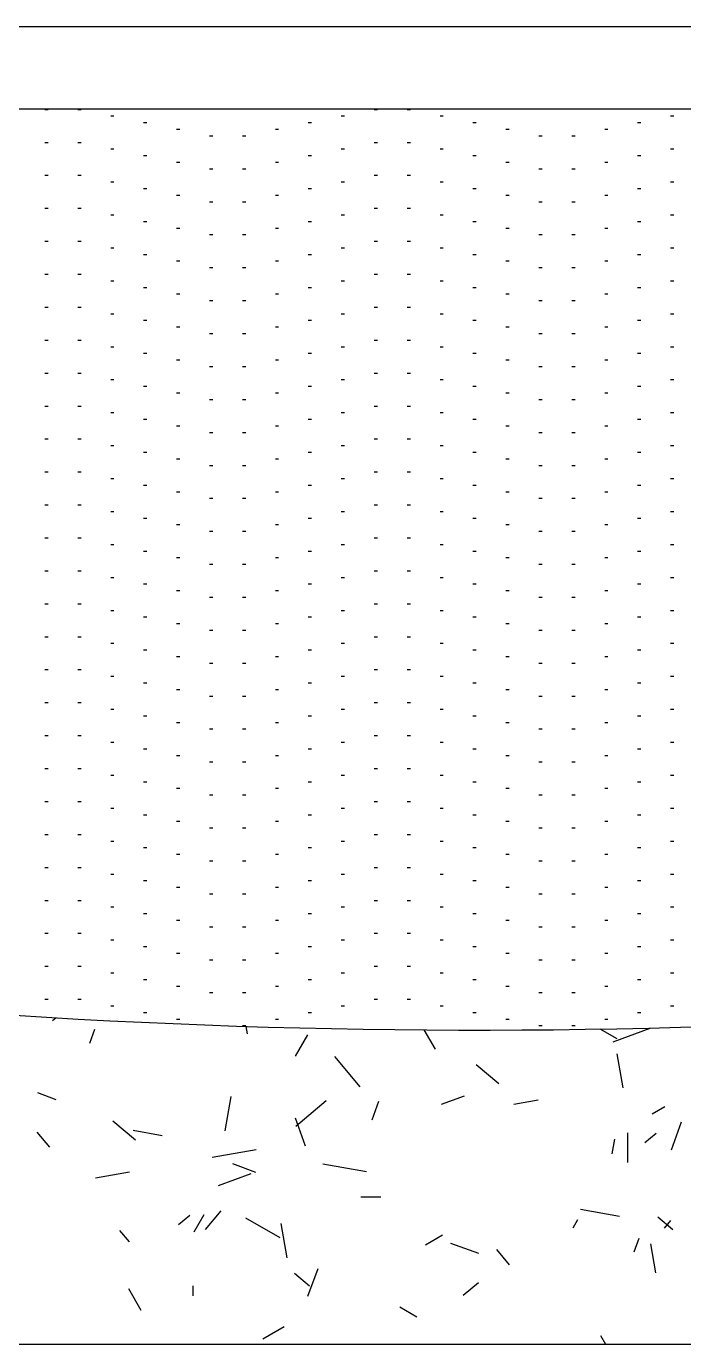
# Model space of a CAD drawing. Header units: inches. Extents: x -12530 to 36157, y 78659 to 110077.
# Drawn here: x 9043.1 to 9084.1, y 92373.4 to 92455.5 of the extents above; entities that cross this region are included whole.
import ezdxf

# ---------------------------------------------------------------- set-up
doc = ezdxf.new("R2010")
doc.units = ezdxf.units.IN
doc.header["$MEASUREMENT"] = 0
doc.layers.add('freecads.com', color=7, linetype='Continuous')

msp = doc.modelspace()

# ---------------------------------------------------------------- linework, layer by layer
at = {"layer": 'freecads.com', "ltscale": 5}
for p, q in [((8877.165, 92455.503), (9168.405, 92455.503)), ((8877.165, 92450.374), (9168.405, 92450.374))]:
    msp.add_line(p, q, dxfattribs=at)
at = {"layer": 'freecads.com', "ltscale": 0.4}
for p, q in [((9044.287, 92450.334), (9044.492, 92450.334)), ((9046.338, 92450.334), (9046.544, 92450.334)), ((9048.39, 92449.924), (9048.595, 92449.924)), ((9062.751, 92449.924), (9062.956, 92449.924)), ((9064.802, 92450.334), (9065.007, 92450.334)), ((9066.854, 92450.334), (9067.059, 92450.334)), ((9068.905, 92449.924), (9069.11, 92449.924)), ((9083.266, 92449.924), (9083.471, 92449.924)), ((9050.441, 92449.513), (9050.647, 92449.513)), ((9052.493, 92449.103), (9052.698, 92449.103)), ((9058.648, 92449.103), (9058.853, 92449.103)), ((9060.699, 92449.513), (9060.904, 92449.513)), ((9070.957, 92449.513), (9071.162, 92449.513)), ((9073.008, 92449.103), (9073.214, 92449.103)), ((9079.163, 92449.103), (9079.368, 92449.103)), ((9081.215, 92449.513), (9081.42, 92449.513)), ((9044.287, 92448.282), (9044.492, 92448.282)), ((9046.338, 92448.282), (9046.544, 92448.282)), ((9054.545, 92448.693), (9054.75, 92448.693)), ((9056.596, 92448.693), (9056.801, 92448.693)), ((9064.802, 92448.282), (9065.007, 92448.282)), ((9066.854, 92448.282), (9067.059, 92448.282)), ((9075.06, 92448.693), (9075.265, 92448.693)), ((9077.111, 92448.693), (9077.317, 92448.693)), ((9048.39, 92447.872), (9048.595, 92447.872)), ((9050.441, 92447.462), (9050.647, 92447.462)), ((9060.699, 92447.462), (9060.904, 92447.462)), ((9062.751, 92447.872), (9062.956, 92447.872)), ((9068.905, 92447.872), (9069.11, 92447.872)), ((9070.957, 92447.462), (9071.162, 92447.462)), ((9081.215, 92447.462), (9081.42, 92447.462)), ((9083.266, 92447.872), (9083.471, 92447.872)), ((9052.493, 92447.051), (9052.698, 92447.051)), ((9054.545, 92446.641), (9054.75, 92446.641)), ((9056.596, 92446.641), (9056.801, 92446.641)), ((9058.648, 92447.051), (9058.853, 92447.051)), ((9073.008, 92447.051), (9073.214, 92447.051)), ((9075.06, 92446.641), (9075.265, 92446.641)), ((9077.111, 92446.641), (9077.317, 92446.641)), ((9079.163, 92447.051), (9079.368, 92447.051)), ((9044.287, 92446.231), (9044.492, 92446.231)), ((9046.338, 92446.231), (9046.544, 92446.231)), ((9048.39, 92445.82), (9048.595, 92445.82)), ((9062.751, 92445.82), (9062.956, 92445.82)), ((9064.802, 92446.231), (9065.007, 92446.231)), ((9066.854, 92446.231), (9067.059, 92446.231)), ((9068.905, 92445.82), (9069.11, 92445.82)), ((9083.266, 92445.82), (9083.471, 92445.82)), ((9050.441, 92445.41), (9050.647, 92445.41)), ((9052.493, 92445), (9052.698, 92445)), ((9058.648, 92445), (9058.853, 92445)), ((9060.699, 92445.41), (9060.904, 92445.41)), ((9070.957, 92445.41), (9071.162, 92445.41)), ((9073.008, 92445), (9073.214, 92445)), ((9079.163, 92445), (9079.368, 92445)), ((9081.215, 92445.41), (9081.42, 92445.41)), ((9044.287, 92444.179), (9044.492, 92444.179)), ((9046.338, 92444.179), (9046.544, 92444.179)), ((9054.545, 92444.59), (9054.75, 92444.59)), ((9056.596, 92444.59), (9056.801, 92444.59)), ((9064.802, 92444.179), (9065.007, 92444.179)), ((9066.854, 92444.179), (9067.059, 92444.179)), ((9075.06, 92444.59), (9075.265, 92444.59)), ((9077.111, 92444.59), (9077.317, 92444.59)), ((9048.39, 92443.769), (9048.595, 92443.769)), ((9050.441, 92443.359), (9050.647, 92443.359)), ((9060.699, 92443.359), (9060.904, 92443.359)), ((9062.751, 92443.769), (9062.956, 92443.769)), ((9068.905, 92443.769), (9069.11, 92443.769)), ((9070.957, 92443.359), (9071.162, 92443.359)), ((9081.215, 92443.359), (9081.42, 92443.359)), ((9083.266, 92443.769), (9083.471, 92443.769)), ((9052.493, 92442.948), (9052.698, 92442.948)), ((9054.545, 92442.538), (9054.75, 92442.538)), ((9056.596, 92442.538), (9056.801, 92442.538)), ((9058.648, 92442.948), (9058.853, 92442.948)), ((9073.008, 92442.948), (9073.214, 92442.948)), ((9075.06, 92442.538), (9075.265, 92442.538)), ((9077.111, 92442.538), (9077.317, 92442.538)), ((9079.163, 92442.948), (9079.368, 92442.948)), ((9044.287, 92442.128), (9044.492, 92442.128)), ((9046.338, 92442.128), (9046.544, 92442.128)), ((9048.39, 92441.717), (9048.595, 92441.717)), ((9062.751, 92441.717), (9062.956, 92441.717)), ((9064.802, 92442.128), (9065.007, 92442.128)), ((9066.854, 92442.128), (9067.059, 92442.128)), ((9068.905, 92441.717), (9069.11, 92441.717)), ((9083.266, 92441.717), (9083.471, 92441.717)), ((9050.441, 92441.307), (9050.647, 92441.307)), ((9052.493, 92440.897), (9052.698, 92440.897)), ((9058.648, 92440.897), (9058.853, 92440.897)), ((9060.699, 92441.307), (9060.904, 92441.307)), ((9070.957, 92441.307), (9071.162, 92441.307)), ((9073.008, 92440.897), (9073.214, 92440.897)), ((9079.163, 92440.897), (9079.368, 92440.897)), ((9081.215, 92441.307), (9081.42, 92441.307)), ((9044.287, 92440.076), (9044.492, 92440.076)), ((9046.338, 92440.076), (9046.544, 92440.076)), ((9054.545, 92440.486), (9054.75, 92440.486)), ((9056.596, 92440.486), (9056.801, 92440.486)), ((9064.802, 92440.076), (9065.007, 92440.076)), ((9066.854, 92440.076), (9067.059, 92440.076)), ((9075.06, 92440.486), (9075.265, 92440.486)), ((9077.111, 92440.486), (9077.317, 92440.486)), ((9048.39, 92439.666), (9048.595, 92439.666)), ((9050.441, 92439.256), (9050.647, 92439.256)), ((9060.699, 92439.256), (9060.904, 92439.256)), ((9062.751, 92439.666), (9062.956, 92439.666)), ((9068.905, 92439.666), (9069.11, 92439.666)), ((9070.957, 92439.256), (9071.162, 92439.256)), ((9081.215, 92439.256), (9081.42, 92439.256)), ((9083.266, 92439.666), (9083.471, 92439.666)), ((9052.493, 92438.845), (9052.698, 92438.845)), ((9054.545, 92438.435), (9054.75, 92438.435)), ((9056.596, 92438.435), (9056.801, 92438.435)), ((9058.648, 92438.845), (9058.853, 92438.845)), ((9073.008, 92438.845), (9073.214, 92438.845)), ((9075.06, 92438.435), (9075.265, 92438.435)), ((9077.111, 92438.435), (9077.317, 92438.435)), ((9079.163, 92438.845), (9079.368, 92438.845)), ((9044.287, 92438.025), (9044.492, 92438.025)), ((9046.338, 92438.025), (9046.544, 92438.025)), ((9048.39, 92437.614), (9048.595, 92437.614)), ((9062.751, 92437.614), (9062.956, 92437.614)), ((9064.802, 92438.025), (9065.007, 92438.025)), ((9066.854, 92438.025), (9067.059, 92438.025)), ((9068.905, 92437.614), (9069.11, 92437.614)), ((9083.266, 92437.614), (9083.471, 92437.614)), ((9050.441, 92437.204), (9050.647, 92437.204)), ((9052.493, 92436.794), (9052.698, 92436.794)), ((9058.648, 92436.794), (9058.853, 92436.794)), ((9060.699, 92437.204), (9060.904, 92437.204)), ((9070.957, 92437.204), (9071.162, 92437.204)), ((9073.008, 92436.794), (9073.214, 92436.794)), ((9079.163, 92436.794), (9079.368, 92436.794)), ((9081.215, 92437.204), (9081.42, 92437.204)), ((9044.287, 92435.973), (9044.492, 92435.973)), ((9046.338, 92435.973), (9046.544, 92435.973)), ((9054.545, 92436.383), (9054.75, 92436.383)), ((9056.596, 92436.383), (9056.801, 92436.383)), ((9064.802, 92435.973), (9065.007, 92435.973)), ((9066.854, 92435.973), (9067.059, 92435.973)), ((9075.06, 92436.383), (9075.265, 92436.383)), ((9077.111, 92436.383), (9077.317, 92436.383)), ((9048.39, 92435.563), (9048.595, 92435.563)), ((9050.441, 92435.152), (9050.647, 92435.152)), ((9060.699, 92435.152), (9060.904, 92435.152)), ((9062.751, 92435.563), (9062.956, 92435.563)), ((9068.905, 92435.563), (9069.11, 92435.563)), ((9070.957, 92435.152), (9071.162, 92435.152)), ((9081.215, 92435.152), (9081.42, 92435.152)), ((9083.266, 92435.563), (9083.471, 92435.563)), ((9052.493, 92434.742), (9052.698, 92434.742)), ((9054.545, 92434.332), (9054.75, 92434.332)), ((9056.596, 92434.332), (9056.801, 92434.332)), ((9058.648, 92434.742), (9058.853, 92434.742)), ((9073.008, 92434.742), (9073.214, 92434.742)), ((9075.06, 92434.332), (9075.265, 92434.332)), ((9077.111, 92434.332), (9077.317, 92434.332)), ((9079.163, 92434.742), (9079.368, 92434.742)), ((9044.287, 92433.922), (9044.492, 92433.922)), ((9046.338, 92433.922), (9046.544, 92433.922)), ((9048.39, 92433.511), (9048.595, 92433.511)), ((9062.751, 92433.511), (9062.956, 92433.511)), ((9064.802, 92433.922), (9065.007, 92433.922)), ((9066.854, 92433.922), (9067.059, 92433.922)), ((9068.905, 92433.511), (9069.11, 92433.511)), ((9083.266, 92433.511), (9083.471, 92433.511)), ((9050.441, 92433.101), (9050.647, 92433.101)), ((9052.493, 92432.691), (9052.698, 92432.691)), ((9058.648, 92432.691), (9058.853, 92432.691)), ((9060.699, 92433.101), (9060.904, 92433.101)), ((9070.957, 92433.101), (9071.162, 92433.101)), ((9073.008, 92432.691), (9073.214, 92432.691)), ((9079.163, 92432.691), (9079.368, 92432.691)), ((9081.215, 92433.101), (9081.42, 92433.101)), ((9044.287, 92431.87), (9044.492, 92431.87)), ((9046.338, 92431.87), (9046.544, 92431.87)), ((9054.545, 92432.28), (9054.75, 92432.28)), ((9056.596, 92432.28), (9056.801, 92432.28)), ((9064.802, 92431.87), (9065.007, 92431.87)), ((9066.854, 92431.87), (9067.059, 92431.87)), ((9075.06, 92432.28), (9075.265, 92432.28)), ((9077.111, 92432.28), (9077.317, 92432.28)), ((9048.39, 92431.46), (9048.595, 92431.46)), ((9050.441, 92431.049), (9050.647, 92431.049)), ((9060.699, 92431.049), (9060.904, 92431.049)), ((9062.751, 92431.46), (9062.956, 92431.46)), ((9068.905, 92431.46), (9069.11, 92431.46)), ((9070.957, 92431.049), (9071.162, 92431.049)), ((9081.215, 92431.049), (9081.42, 92431.049)), ((9083.266, 92431.46), (9083.471, 92431.46)), ((9052.493, 92430.639), (9052.698, 92430.639)), ((9054.545, 92430.229), (9054.75, 92430.229)), ((9056.596, 92430.229), (9056.801, 92430.229)), ((9058.648, 92430.639), (9058.853, 92430.639)), ((9073.008, 92430.639), (9073.214, 92430.639)), ((9075.06, 92430.229), (9075.265, 92430.229)), ((9077.111, 92430.229), (9077.317, 92430.229)), ((9079.163, 92430.639), (9079.368, 92430.639)), ((9044.287, 92429.818), (9044.492, 92429.818)), ((9046.338, 92429.818), (9046.544, 92429.818)), ((9048.39, 92429.408), (9048.595, 92429.408)), ((9062.751, 92429.408), (9062.956, 92429.408)), ((9064.802, 92429.818), (9065.007, 92429.818)), ((9066.854, 92429.818), (9067.059, 92429.818)), ((9068.905, 92429.408), (9069.11, 92429.408)), ((9083.266, 92429.408), (9083.471, 92429.408)), ((9050.441, 92428.998), (9050.647, 92428.998)), ((9052.493, 92428.588), (9052.698, 92428.588)), ((9058.648, 92428.588), (9058.853, 92428.588)), ((9060.699, 92428.998), (9060.904, 92428.998)), ((9070.957, 92428.998), (9071.162, 92428.998)), ((9073.008, 92428.588), (9073.214, 92428.588)), ((9079.163, 92428.588), (9079.368, 92428.588)), ((9081.215, 92428.998), (9081.42, 92428.998)), ((9044.287, 92427.767), (9044.492, 92427.767)), ((9046.338, 92427.767), (9046.544, 92427.767)), ((9054.545, 92428.177), (9054.75, 92428.177)), ((9056.596, 92428.177), (9056.801, 92428.177)), ((9064.802, 92427.767), (9065.007, 92427.767)), ((9066.854, 92427.767), (9067.059, 92427.767)), ((9075.06, 92428.177), (9075.265, 92428.177)), ((9077.111, 92428.177), (9077.317, 92428.177)), ((9048.39, 92427.357), (9048.595, 92427.357)), ((9050.441, 92426.946), (9050.647, 92426.946)), ((9060.699, 92426.946), (9060.904, 92426.946)), ((9062.751, 92427.357), (9062.956, 92427.357)), ((9068.905, 92427.357), (9069.11, 92427.357)), ((9070.957, 92426.946), (9071.162, 92426.946)), ((9081.215, 92426.946), (9081.42, 92426.946)), ((9083.266, 92427.357), (9083.471, 92427.357)), ((9052.493, 92426.536), (9052.698, 92426.536)), ((9054.545, 92426.126), (9054.75, 92426.126)), ((9056.596, 92426.126), (9056.801, 92426.126)), ((9058.648, 92426.536), (9058.853, 92426.536)), ((9073.008, 92426.536), (9073.214, 92426.536)), ((9075.06, 92426.126), (9075.265, 92426.126)), ((9077.111, 92426.126), (9077.317, 92426.126)), ((9079.163, 92426.536), (9079.368, 92426.536)), ((9044.287, 92425.715), (9044.492, 92425.715)), ((9046.338, 92425.715), (9046.544, 92425.715)), ((9048.39, 92425.305), (9048.595, 92425.305)), ((9062.751, 92425.305), (9062.956, 92425.305)), ((9064.802, 92425.715), (9065.007, 92425.715)), ((9066.854, 92425.715), (9067.059, 92425.715)), ((9068.905, 92425.305), (9069.11, 92425.305)), ((9083.266, 92425.305), (9083.471, 92425.305)), ((9050.441, 92424.895), (9050.647, 92424.895)), ((9052.493, 92424.484), (9052.698, 92424.484)), ((9058.648, 92424.484), (9058.853, 92424.484)), ((9060.699, 92424.895), (9060.904, 92424.895)), ((9070.957, 92424.895), (9071.162, 92424.895)), ((9073.008, 92424.484), (9073.214, 92424.484)), ((9079.163, 92424.484), (9079.368, 92424.484)), ((9081.215, 92424.895), (9081.42, 92424.895)), ((9044.287, 92423.664), (9044.492, 92423.664)), ((9046.338, 92423.664), (9046.544, 92423.664)), ((9054.545, 92424.074), (9054.75, 92424.074)), ((9056.596, 92424.074), (9056.801, 92424.074)), ((9064.802, 92423.664), (9065.007, 92423.664)), ((9066.854, 92423.664), (9067.059, 92423.664)), ((9075.06, 92424.074), (9075.265, 92424.074)), ((9077.111, 92424.074), (9077.317, 92424.074)), ((9048.39, 92423.254), (9048.595, 92423.254)), ((9050.441, 92422.843), (9050.647, 92422.843)), ((9060.699, 92422.843), (9060.904, 92422.843)), ((9062.751, 92423.254), (9062.956, 92423.254)), ((9068.905, 92423.254), (9069.11, 92423.254)), ((9070.957, 92422.843), (9071.162, 92422.843)), ((9081.215, 92422.843), (9081.42, 92422.843)), ((9083.266, 92423.254), (9083.471, 92423.254)), ((9052.493, 92422.433), (9052.698, 92422.433)), ((9054.545, 92422.023), (9054.75, 92422.023)), ((9056.596, 92422.023), (9056.801, 92422.023)), ((9058.648, 92422.433), (9058.853, 92422.433)), ((9073.008, 92422.433), (9073.214, 92422.433)), ((9075.06, 92422.023), (9075.265, 92422.023)), ((9077.111, 92422.023), (9077.317, 92422.023)), ((9079.163, 92422.433), (9079.368, 92422.433)), ((9044.287, 92421.612), (9044.492, 92421.612)), ((9046.338, 92421.612), (9046.544, 92421.612)), ((9048.39, 92421.202), (9048.595, 92421.202)), ((9062.751, 92421.202), (9062.956, 92421.202)), ((9064.802, 92421.612), (9065.007, 92421.612)), ((9066.854, 92421.612), (9067.059, 92421.612)), ((9068.905, 92421.202), (9069.11, 92421.202)), ((9083.266, 92421.202), (9083.471, 92421.202)), ((9050.441, 92420.792), (9050.647, 92420.792)), ((9052.493, 92420.381), (9052.698, 92420.381)), ((9058.648, 92420.381), (9058.853, 92420.381)), ((9060.699, 92420.792), (9060.904, 92420.792)), ((9070.957, 92420.792), (9071.162, 92420.792)), ((9073.008, 92420.381), (9073.214, 92420.381)), ((9079.163, 92420.381), (9079.368, 92420.381)), ((9081.215, 92420.792), (9081.42, 92420.792)), ((9044.287, 92419.561), (9044.492, 92419.561)), ((9046.338, 92419.561), (9046.544, 92419.561)), ((9054.545, 92419.971), (9054.75, 92419.971)), ((9056.596, 92419.971), (9056.801, 92419.971)), ((9064.802, 92419.561), (9065.007, 92419.561)), ((9066.854, 92419.561), (9067.059, 92419.561)), ((9075.06, 92419.971), (9075.265, 92419.971)), ((9077.111, 92419.971), (9077.317, 92419.971)), ((9048.39, 92419.15), (9048.595, 92419.15)), ((9050.441, 92418.74), (9050.647, 92418.74)), ((9060.699, 92418.74), (9060.904, 92418.74)), ((9062.751, 92419.15), (9062.956, 92419.15)), ((9068.905, 92419.15), (9069.11, 92419.15)), ((9070.957, 92418.74), (9071.162, 92418.74)), ((9081.215, 92418.74), (9081.42, 92418.74)), ((9083.266, 92419.15), (9083.471, 92419.15)), ((9052.493, 92418.33), (9052.698, 92418.33)), ((9054.545, 92417.92), (9054.75, 92417.92)), ((9056.596, 92417.92), (9056.801, 92417.92)), ((9058.648, 92418.33), (9058.853, 92418.33)), ((9073.008, 92418.33), (9073.214, 92418.33)), ((9075.06, 92417.92), (9075.265, 92417.92)), ((9077.111, 92417.92), (9077.317, 92417.92)), ((9079.163, 92418.33), (9079.368, 92418.33)), ((9044.287, 92417.509), (9044.492, 92417.509)), ((9046.338, 92417.509), (9046.544, 92417.509)), ((9048.39, 92417.099), (9048.595, 92417.099)), ((9062.751, 92417.099), (9062.956, 92417.099)), ((9064.802, 92417.509), (9065.007, 92417.509)), ((9066.854, 92417.509), (9067.059, 92417.509)), ((9068.905, 92417.099), (9069.11, 92417.099)), ((9083.266, 92417.099), (9083.471, 92417.099)), ((9050.441, 92416.689), (9050.647, 92416.689)), ((9052.493, 92416.278), (9052.698, 92416.278)), ((9058.648, 92416.278), (9058.853, 92416.278)), ((9060.699, 92416.689), (9060.904, 92416.689)), ((9070.957, 92416.689), (9071.162, 92416.689)), ((9073.008, 92416.278), (9073.214, 92416.278)), ((9079.163, 92416.278), (9079.368, 92416.278)), ((9081.215, 92416.689), (9081.42, 92416.689)), ((9044.287, 92415.458), (9044.492, 92415.458)), ((9046.338, 92415.458), (9046.544, 92415.458)), ((9054.545, 92415.868), (9054.75, 92415.868)), ((9056.596, 92415.868), (9056.801, 92415.868)), ((9064.802, 92415.458), (9065.007, 92415.458)), ((9066.854, 92415.458), (9067.059, 92415.458)), ((9075.06, 92415.868), (9075.265, 92415.868)), ((9077.111, 92415.868), (9077.317, 92415.868)), ((9048.39, 92415.047), (9048.595, 92415.047)), ((9050.441, 92414.637), (9050.647, 92414.637)), ((9060.699, 92414.637), (9060.904, 92414.637)), ((9062.751, 92415.047), (9062.956, 92415.047)), ((9068.905, 92415.047), (9069.11, 92415.047)), ((9070.957, 92414.637), (9071.162, 92414.637)), ((9081.215, 92414.637), (9081.42, 92414.637)), ((9083.266, 92415.047), (9083.471, 92415.047)), ((9052.493, 92414.227), (9052.698, 92414.227)), ((9054.545, 92413.816), (9054.75, 92413.816)), ((9056.596, 92413.816), (9056.801, 92413.816)), ((9058.648, 92414.227), (9058.853, 92414.227)), ((9073.008, 92414.227), (9073.214, 92414.227)), ((9075.06, 92413.816), (9075.265, 92413.816)), ((9077.111, 92413.816), (9077.317, 92413.816)), ((9079.163, 92414.227), (9079.368, 92414.227)), ((9044.287, 92413.406), (9044.492, 92413.406)), ((9046.338, 92413.406), (9046.544, 92413.406)), ((9048.39, 92412.996), (9048.595, 92412.996)), ((9062.751, 92412.996), (9062.956, 92412.996)), ((9064.802, 92413.406), (9065.007, 92413.406)), ((9066.854, 92413.406), (9067.059, 92413.406)), ((9068.905, 92412.996), (9069.11, 92412.996)), ((9083.266, 92412.996), (9083.471, 92412.996)), ((9050.441, 92412.586), (9050.647, 92412.586)), ((9052.493, 92412.175), (9052.698, 92412.175)), ((9058.648, 92412.175), (9058.853, 92412.175)), ((9060.699, 92412.586), (9060.904, 92412.586)), ((9070.957, 92412.586), (9071.162, 92412.586)), ((9073.008, 92412.175), (9073.214, 92412.175)), ((9079.163, 92412.175), (9079.368, 92412.175)), ((9081.215, 92412.586), (9081.42, 92412.586)), ((9044.287, 92411.355), (9044.492, 92411.355)), ((9046.338, 92411.355), (9046.544, 92411.355)), ((9054.545, 92411.765), (9054.75, 92411.765)), ((9056.596, 92411.765), (9056.801, 92411.765)), ((9064.802, 92411.355), (9065.007, 92411.355)), ((9066.854, 92411.355), (9067.059, 92411.355)), ((9075.06, 92411.765), (9075.265, 92411.765)), ((9077.111, 92411.765), (9077.317, 92411.765)), ((9048.39, 92410.944), (9048.595, 92410.944)), ((9050.441, 92410.534), (9050.647, 92410.534)), ((9060.699, 92410.534), (9060.904, 92410.534)), ((9062.751, 92410.944), (9062.956, 92410.944)), ((9068.905, 92410.944), (9069.11, 92410.944)), ((9070.957, 92410.534), (9071.162, 92410.534)), ((9081.215, 92410.534), (9081.42, 92410.534)), ((9083.266, 92410.944), (9083.471, 92410.944)), ((9052.493, 92410.124), (9052.698, 92410.124)), ((9054.545, 92409.713), (9054.75, 92409.713)), ((9056.596, 92409.713), (9056.801, 92409.713)), ((9058.648, 92410.124), (9058.853, 92410.124)), ((9073.008, 92410.124), (9073.214, 92410.124)), ((9075.06, 92409.713), (9075.265, 92409.713)), ((9077.111, 92409.713), (9077.317, 92409.713)), ((9079.163, 92410.124), (9079.368, 92410.124)), ((9044.287, 92409.303), (9044.492, 92409.303)), ((9046.338, 92409.303), (9046.544, 92409.303)), ((9048.39, 92408.893), (9048.595, 92408.893)), ((9062.751, 92408.893), (9062.956, 92408.893)), ((9064.802, 92409.303), (9065.007, 92409.303)), ((9066.854, 92409.303), (9067.059, 92409.303)), ((9068.905, 92408.893), (9069.11, 92408.893)), ((9083.266, 92408.893), (9083.471, 92408.893)), ((9050.441, 92408.482), (9050.647, 92408.482)), ((9052.493, 92408.072), (9052.698, 92408.072)), ((9058.648, 92408.072), (9058.853, 92408.072)), ((9060.699, 92408.482), (9060.904, 92408.482)), ((9070.957, 92408.482), (9071.162, 92408.482)), ((9073.008, 92408.072), (9073.214, 92408.072)), ((9079.163, 92408.072), (9079.368, 92408.072)), ((9081.215, 92408.482), (9081.42, 92408.482)), ((9044.287, 92407.252), (9044.492, 92407.252)), ((9046.338, 92407.252), (9046.544, 92407.252)), ((9054.545, 92407.662), (9054.75, 92407.662)), ((9056.596, 92407.662), (9056.801, 92407.662)), ((9064.802, 92407.252), (9065.007, 92407.252)), ((9066.854, 92407.252), (9067.059, 92407.252)), ((9075.06, 92407.662), (9075.265, 92407.662)), ((9077.111, 92407.662), (9077.317, 92407.662)), ((9048.39, 92406.841), (9048.595, 92406.841)), ((9050.441, 92406.431), (9050.647, 92406.431)), ((9060.699, 92406.431), (9060.904, 92406.431)), ((9062.751, 92406.841), (9062.956, 92406.841)), ((9068.905, 92406.841), (9069.11, 92406.841)), ((9070.957, 92406.431), (9071.162, 92406.431)), ((9081.215, 92406.431), (9081.42, 92406.431)), ((9083.266, 92406.841), (9083.471, 92406.841)), ((9052.493, 92406.021), (9052.698, 92406.021)), ((9054.545, 92405.61), (9054.75, 92405.61)), ((9056.596, 92405.61), (9056.801, 92405.61)), ((9058.648, 92406.021), (9058.853, 92406.021)), ((9073.008, 92406.021), (9073.214, 92406.021)), ((9075.06, 92405.61), (9075.265, 92405.61)), ((9077.111, 92405.61), (9077.317, 92405.61)), ((9079.163, 92406.021), (9079.368, 92406.021)), ((9044.287, 92405.2), (9044.492, 92405.2)), ((9046.338, 92405.2), (9046.544, 92405.2)), ((9048.39, 92404.79), (9048.595, 92404.79)), ((9062.751, 92404.79), (9062.956, 92404.79)), ((9064.802, 92405.2), (9065.007, 92405.2)), ((9066.854, 92405.2), (9067.059, 92405.2)), ((9068.905, 92404.79), (9069.11, 92404.79)), ((9083.266, 92404.79), (9083.471, 92404.79)), ((9050.441, 92404.379), (9050.647, 92404.379)), ((9052.493, 92403.969), (9052.698, 92403.969)), ((9058.648, 92403.969), (9058.853, 92403.969)), ((9060.699, 92404.379), (9060.904, 92404.379)), ((9070.957, 92404.379), (9071.162, 92404.379)), ((9073.008, 92403.969), (9073.214, 92403.969)), ((9079.163, 92403.969), (9079.368, 92403.969)), ((9081.215, 92404.379), (9081.42, 92404.379)), ((9044.287, 92403.148), (9044.492, 92403.148)), ((9046.338, 92403.148), (9046.544, 92403.148)), ((9054.545, 92403.559), (9054.75, 92403.559)), ((9056.596, 92403.559), (9056.801, 92403.559)), ((9064.802, 92403.148), (9065.007, 92403.148)), ((9066.854, 92403.148), (9067.059, 92403.148)), ((9075.06, 92403.559), (9075.265, 92403.559)), ((9077.111, 92403.559), (9077.317, 92403.559)), ((9048.39, 92402.738), (9048.595, 92402.738)), ((9050.441, 92402.328), (9050.647, 92402.328)), ((9060.699, 92402.328), (9060.904, 92402.328)), ((9062.751, 92402.738), (9062.956, 92402.738)), ((9068.905, 92402.738), (9069.11, 92402.738)), ((9070.957, 92402.328), (9071.162, 92402.328)), ((9081.215, 92402.328), (9081.42, 92402.328)), ((9083.266, 92402.738), (9083.471, 92402.738)), ((9052.493, 92401.918), (9052.698, 92401.918)), ((9054.545, 92401.507), (9054.75, 92401.507)), ((9056.596, 92401.507), (9056.801, 92401.507)), ((9058.648, 92401.918), (9058.853, 92401.918)), ((9073.008, 92401.918), (9073.214, 92401.918)), ((9075.06, 92401.507), (9075.265, 92401.507)), ((9077.111, 92401.507), (9077.317, 92401.507)), ((9079.163, 92401.918), (9079.368, 92401.918)), ((9044.287, 92401.097), (9044.492, 92401.097)), ((9046.338, 92401.097), (9046.544, 92401.097)), ((9048.39, 92400.687), (9048.595, 92400.687)), ((9062.751, 92400.687), (9062.956, 92400.687)), ((9064.802, 92401.097), (9065.007, 92401.097)), ((9066.854, 92401.097), (9067.059, 92401.097)), ((9068.905, 92400.687), (9069.11, 92400.687)), ((9083.266, 92400.687), (9083.471, 92400.687)), ((9050.441, 92400.276), (9050.647, 92400.276)), ((9052.493, 92399.866), (9052.698, 92399.866)), ((9058.648, 92399.866), (9058.853, 92399.866)), ((9060.699, 92400.276), (9060.904, 92400.276)), ((9070.957, 92400.276), (9071.162, 92400.276)), ((9073.008, 92399.866), (9073.214, 92399.866)), ((9079.163, 92399.866), (9079.368, 92399.866)), ((9081.215, 92400.276), (9081.42, 92400.276)), ((9044.287, 92399.045), (9044.492, 92399.045)), ((9046.338, 92399.045), (9046.544, 92399.045)), ((9054.545, 92399.456), (9054.75, 92399.456)), ((9056.596, 92399.456), (9056.801, 92399.456)), ((9064.802, 92399.045), (9065.007, 92399.045)), ((9066.854, 92399.045), (9067.059, 92399.045)), ((9075.06, 92399.456), (9075.265, 92399.456)), ((9077.111, 92399.456), (9077.317, 92399.456)), ((9048.39, 92398.635), (9048.595, 92398.635)), ((9050.441, 92398.225), (9050.647, 92398.225)), ((9060.699, 92398.225), (9060.904, 92398.225)), ((9062.751, 92398.635), (9062.956, 92398.635)), ((9068.905, 92398.635), (9069.11, 92398.635)), ((9070.957, 92398.225), (9071.162, 92398.225)), ((9081.215, 92398.225), (9081.42, 92398.225)), ((9083.266, 92398.635), (9083.471, 92398.635)), ((9052.493, 92397.814), (9052.698, 92397.814)), ((9054.545, 92397.404), (9054.75, 92397.404)), ((9056.596, 92397.404), (9056.801, 92397.404)), ((9058.648, 92397.814), (9058.853, 92397.814)), ((9073.008, 92397.814), (9073.214, 92397.814)), ((9075.06, 92397.404), (9075.265, 92397.404)), ((9077.111, 92397.404), (9077.317, 92397.404)), ((9079.163, 92397.814), (9079.368, 92397.814)), ((9044.287, 92396.994), (9044.492, 92396.994)), ((9046.338, 92396.994), (9046.544, 92396.994)), ((9048.39, 92396.584), (9048.595, 92396.584)), ((9062.751, 92396.584), (9062.956, 92396.584)), ((9064.802, 92396.994), (9065.007, 92396.994)), ((9066.854, 92396.994), (9067.059, 92396.994)), ((9068.905, 92396.584), (9069.11, 92396.584)), ((9083.266, 92396.584), (9083.471, 92396.584)), ((9050.441, 92396.173), (9050.647, 92396.173)), ((9052.493, 92395.763), (9052.698, 92395.763)), ((9058.648, 92395.763), (9058.853, 92395.763)), ((9060.699, 92396.173), (9060.904, 92396.173)), ((9070.957, 92396.173), (9071.162, 92396.173)), ((9073.008, 92395.763), (9073.214, 92395.763)), ((9079.163, 92395.763), (9079.368, 92395.763)), ((9081.215, 92396.173), (9081.42, 92396.173)), ((9044.287, 92394.942), (9044.492, 92394.942)), ((9046.338, 92394.942), (9046.544, 92394.942)), ((9054.545, 92395.353), (9054.75, 92395.353)), ((9056.596, 92395.353), (9056.801, 92395.353)), ((9064.802, 92394.942), (9065.007, 92394.942)), ((9066.854, 92394.942), (9067.059, 92394.942)), ((9075.06, 92395.353), (9075.265, 92395.353)), ((9077.111, 92395.353), (9077.317, 92395.353)), ((9048.39, 92394.532), (9048.595, 92394.532)), ((9050.441, 92394.122), (9050.647, 92394.122)), ((9060.699, 92394.122), (9060.904, 92394.122)), ((9062.751, 92394.532), (9062.956, 92394.532)), ((9068.905, 92394.532), (9069.11, 92394.532)), ((9070.957, 92394.122), (9071.162, 92394.122)), ((9081.215, 92394.122), (9081.42, 92394.122)), ((9083.266, 92394.532), (9083.471, 92394.532)), ((9044.767, 92393.616), (9044.974, 92393.789)), ((9047.089, 92392.207), (9047.404, 92393.075)), ((9052.493, 92393.711), (9052.698, 92393.711)), ((9056.596, 92393.301), (9056.801, 92393.301)), ((9056.918, 92392.793), (9056.837, 92393.253)), ((9058.648, 92393.711), (9058.853, 92393.711)), ((9068.615, 92391.84), (9067.925, 92393.035)), ((9073.008, 92393.711), (9073.214, 92393.711)), ((9075.06, 92393.301), (9075.265, 92393.301)), ((9077.111, 92393.301), (9077.317, 92393.301)), ((9079.95, 92392.472), (9078.886, 92393.087)), ((9079.163, 92393.711), (9079.368, 92393.711)), ((9079.691, 92392.294), (9082.005, 92393.136)), ((9059.909, 92391.396), (9060.678, 92392.729)), ((9063.941, 92389.499), (9062.359, 92391.385)), ((9080.324, 92389.421), (9079.95, 92391.542)), ((9072.566, 92389.682), (9071.152, 92390.869)), ((9045.004, 92388.686), (9043.847, 92389.107)), ((9068.992, 92388.4), (9070.438, 92388.926)), ((9055.521, 92386.76), (9055.895, 92388.881)), ((9059.92, 92387.048), (9061.806, 92388.631)), ((9064.676, 92387.443), (9065.097, 92388.6)), ((9073.511, 92388.417), (9075.026, 92388.684)), ((9082.12, 92387.813), (9082.919, 92388.274)), ((9049.938, 92386.174), (9048.523, 92387.361)), ((9060.529, 92385.804), (9059.897, 92387.539)), ((9083.316, 92385.571), (9083.947, 92387.306)), ((9044.608, 92385.729), (9043.817, 92386.672)), ((9051.603, 92386.441), (9049.785, 92386.762)), ((9080.599, 92384.787), (9080.599, 92386.634)), ((9081.673, 92386.019), (9082.38, 92386.612)), ((9079.64, 92385.319), (9079.8, 92386.228)), ((9054.721, 92385.104), (9057.449, 92385.585)), ((9047.448, 92383.821), (9049.57, 92384.195)), ((9055.112, 92383.348), (9057.136, 92384.085)), ((9057.438, 92384.16), (9055.993, 92384.686)), ((9064.332, 92384.197), (9061.604, 92384.678)), ((9063.982, 92382.633), (9065.213, 92382.633)), ((9053.6, 92380.47), (9054.216, 92381.536)), ((9054.293, 92380.599), (9055.282, 92381.778)), ((9080.091, 92381.418), (9077.666, 92381.845)), ((9052.612, 92380.916), (9053.319, 92381.51)), ((9058.939, 92380.085), (9056.807, 92381.315)), ((9059.377, 92378.852), (9059.003, 92380.974)), ((9077.19, 92380.708), (9077.498, 92381.241)), ((9083.41, 92380.583), (9082.467, 92381.375)), ((9082.899, 92380.699), (9083.294, 92381.171)), ((9049.553, 92379.836), (9048.96, 92380.543)), ((9067.995, 92379.658), (9069.061, 92380.273)), ((9081, 92379.209), (9081.316, 92380.077)), ((9071.319, 92379.108), (9069.584, 92379.74)), ((9073.238, 92378.419), (9072.447, 92379.362)), ((9082.355, 92377.904), (9082.034, 92379.723)), ((9060.782, 92377.075), (9059.839, 92377.866)), ((9060.676, 92376.455), (9061.308, 92378.19)), ((9050.289, 92375.575), (9049.52, 92376.907)), ((9053.519, 92376.479), (9053.519, 92377.094)), ((9070.357, 92376.524), (9071.3, 92377.316)), ((9067.467, 92375.161), (9066.401, 92375.776)), ((9057.868, 92373.811), (9059.2, 92374.58)), ((9079.237, 92373.441), (9078.924, 92373.985))]:
    msp.add_line(p, q, dxfattribs=at)
at = {"layer": 'freecads.com'}
msp.add_line((9168.405, 92373.441), (8514.66, 92373.441), dxfattribs=at)
msp.add_arc((9071.269, 92844.281), 451.259, 250.24038, 282.43055, dxfattribs=at)

doc.saveas('drawing.dxf')
